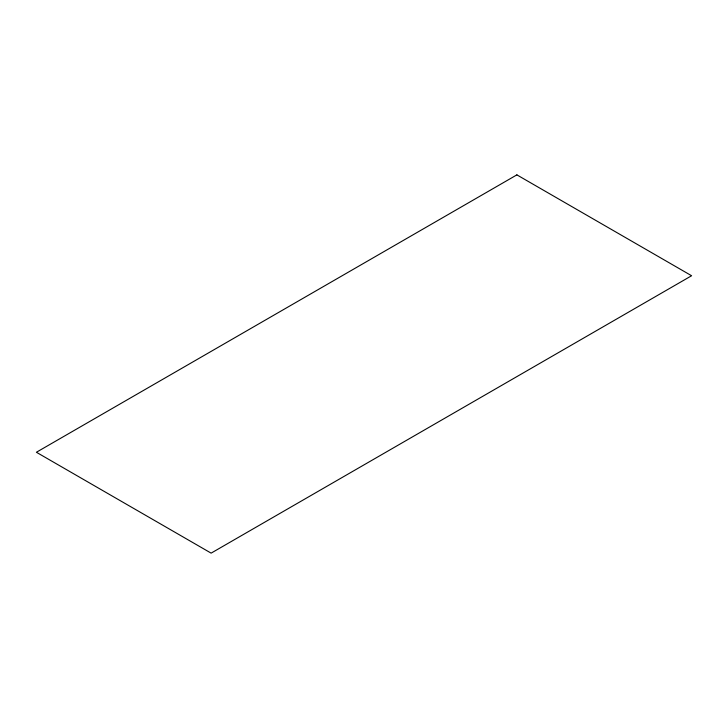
<?xml version="1.0" encoding="UTF-8"?>
<svg xmlns="http://www.w3.org/2000/svg" width="728" height="728" viewBox="0 0 728 728"><rect width="100%" height="100%" fill="white"/><g stroke="black" fill="none" stroke-linecap="round" stroke-linejoin="round"><path stroke-width="1.09" d="M516.88 174.866L36.4 452.261L211.12 553.134L691.6 275.739L516.88 174.866"/></g></svg>
